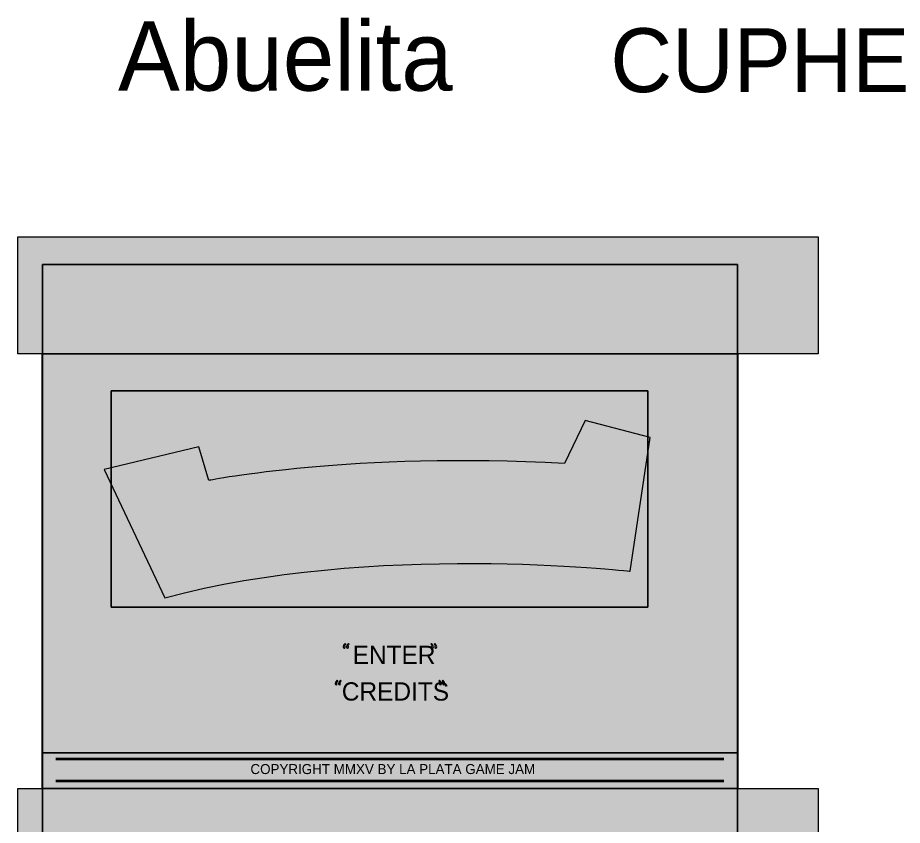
# Model space of a CAD drawing. Header units: inches. Extents: x -2890 to 3787, y -2621 to 618.
# Drawn here: x -45 to 1583, y -868 to 618 of the extents above; entities that cross this region are included whole.
import ezdxf

# ---------------------------------------------------------------- set-up
doc = ezdxf.new("R2010")
doc.units = ezdxf.units.IN
doc.header["$MEASUREMENT"] = 0
for name, color, linetype in [('Capa 1', 7, 'Continuous'), ('Capa 2', 7, 'Continuous'), ('Capa 4', 7, 'Continuous')]:
    doc.layers.add(name, color=color, linetype=linetype)
picture_1 = doc.add_image_def('image1.png', size_in_pixel=(2633, 1985))
picture_2 = doc.add_image_def('image2.png', size_in_pixel=(2633, 1985))
picture_3 = doc.add_image_def('image3.png', size_in_pixel=(782, 315))

# ---------------------------------------------------------------- blocks, each defined once
blk = doc.blocks.new('block 9')
at = {"layer": 'Capa 1', "lineweight": 0}
for points in [[(557.3, -538.7), (558.2, -539.9), (557.5, -541.6), (555.9, -541.6), (553.5, -541.6), (552.5, -537.6), (557.4, -533), (557.4, -533), (558.7, -534.1), (558.7, -534.1), (556.6, -536.4), (556.6, -537.8), (557.3, -538.7)], [(563.4, -538.7), (564.3, -539.9), (563.6, -541.6), (562, -541.6), (559.7, -541.6), (558.6, -537.6), (563.6, -533), (563.6, -533), (564.8, -534.1), (564.8, -534.1), (562.7, -536.4), (562.7, -537.8), (563.4, -538.7)]]:
    blk.add_open_spline(points, degree=3, knots=[0, 0, 0, 0, 1, 1, 1, 2, 2, 2, 3, 3, 3, 4, 4, 4, 4], dxfattribs=at)
blk = doc.blocks.new('block 10')
at = {"layer": 'Capa 1', "lineweight": 0}
for points in [[(715.2, -534.1), (715.2, -534.1), (716.4, -533), (716.4, -533), (721.4, -537.6), (720.3, -541.6), (718, -541.6), (716.4, -541.6), (715.7, -539.9), (716.6, -538.7), (717.3, -537.8), (717.3, -536.4), (715.2, -534.1)], [(721.3, -534.1), (721.3, -534.1), (722.6, -533), (722.6, -533), (727.5, -537.6), (726.5, -541.6), (724.1, -541.6), (722.5, -541.6), (721.8, -539.9), (722.7, -538.7), (723.4, -537.8), (723.4, -536.4), (721.3, -534.1)]]:
    blk.add_open_spline(points, degree=3, knots=[0, 0, 0, 0, 1, 1, 1, 2, 2, 2, 3, 3, 3, 4, 4, 4, 4], dxfattribs=at)
blk = doc.blocks.new('block 8')
at = {"layer": 'Capa 1'}
for name in ['block 9', 'block 10']:
    blk.add_blockref(name, (0, 0), dxfattribs=at)
at = {"layer": 'Capa 1', "color": 18, "true_color": 0x000000, "insert": (571.3, -570.9), "char_height": 33.622, "attachment_point": 7}
blk.add_mtext('\\fTheSerif ExtraLight|b0|i0|c0|p34;\\W1;ENTER', dxfattribs=at)
blk = doc.blocks.new('block 12')
at = {"layer": 'Capa 1', "lineweight": 0}
for points in [[(542.5, -606.5), (543.4, -607.7), (542.7, -609.4), (541.1, -609.4), (538.7, -609.4), (537.6, -605.4), (542.6, -600.8), (542.6, -600.8), (543.9, -601.9), (543.9, -601.9), (541.8, -604.1), (541.8, -605.6), (542.5, -606.5)], [(548.6, -606.5), (549.5, -607.7), (548.8, -609.4), (547.2, -609.4), (544.9, -609.4), (543.8, -605.4), (548.7, -600.8), (548.7, -600.8), (550, -601.9), (550, -601.9), (547.9, -604.1), (547.9, -605.6), (548.6, -606.5)]]:
    blk.add_open_spline(points, degree=3, knots=[0, 0, 0, 0, 1, 1, 1, 2, 2, 2, 3, 3, 3, 4, 4, 4, 4], dxfattribs=at)
blk = doc.blocks.new('block 13')
at = {"layer": 'Capa 1', "lineweight": 0}
for points in [[(730, -601.9), (730, -601.9), (731.3, -600.8), (731.3, -600.8), (736.2, -605.4), (735.1, -609.4), (732.8, -609.4), (731.2, -609.4), (730.5, -607.7), (731.4, -606.5), (732.1, -605.6), (732.1, -604.1), (730, -601.9)], [(736.1, -601.9), (736.1, -601.9), (737.4, -600.8), (737.4, -600.8), (742.4, -605.4), (741.3, -609.4), (738.9, -609.4), (737.3, -609.4), (736.6, -607.7), (737.5, -606.5), (738.2, -605.6), (738.2, -604.1), (736.1, -601.9)]]:
    blk.add_open_spline(points, degree=3, knots=[0, 0, 0, 0, 1, 1, 1, 2, 2, 2, 3, 3, 3, 4, 4, 4, 4], dxfattribs=at)
blk = doc.blocks.new('block 11')
at = {"layer": 'Capa 1'}
for name in ['block 12', 'block 13']:
    blk.add_blockref(name, (0, 0), dxfattribs=at)
at = {"layer": 'Capa 1', "color": 18, "true_color": 0x000000, "insert": (551.4, -638.6), "char_height": 33.622, "attachment_point": 7}
blk.add_mtext('\\fTheSerif ExtraLight|b0|i0|c0|p34;\\W1;CREDITS', dxfattribs=at)
blk = doc.blocks.new('block 26')
at = {"layer": 'Capa 1', "color": 18, "lineweight": 35, "true_color": 0x000000}
for points in [[(25, -745.5), (1254, -745.5)], [(25, -785.5), (1254, -785.5)]]:
    blk.add_lwpolyline(points, dxfattribs=at)
at = {"layer": 'Capa 1', "color": 18, "true_color": 0x000000, "insert": (383.3, -773.6), "char_height": 18.408, "attachment_point": 7}
blk.add_mtext('\\fTheSerif Regular|b0|i0|c0|p34;\\W1;COPYRIGHT MMXV BY LA PLATA GAME JAM', dxfattribs=at)

msp = doc.modelspace()

# ---------------------------------------------------------------- hatches: boundary and pattern name
at = {"layer": 'Capa 1', "true_color": 0x5d5d5d}
h = msp.add_hatch(color=251, dxfattribs=at)
h.dxf.hatch_style = 2
h.paths.add_polyline_path([(1428, 0), (-45, 0), (-45, 215), (1428, 215)])
h = msp.add_hatch(color=251, dxfattribs=at)
h.dxf.hatch_style = 2
h.paths.add_polyline_path([(1428, -900), (-45, -900), (-45, -800), (1428, -800)])
at = {"layer": 'Capa 2', "true_color": 0x1a1917}
h = msp.add_hatch(color=250, dxfattribs=at)
h.dxf.hatch_style = 2
h.paths.add_polyline_path([(1280, -800), (0, -800), (0, 0), (1280, 0)])

# ---------------------------------------------------------------- linework, layer by layer
at = {"layer": 'Capa 1', "lineweight": 0}
for points in [[(1428, 0), (-45, 0), (-45, 215), (1428, 215), (1428, 0)], [(1428, -900), (-45, -900), (-45, -800), (1428, -800), (1428, -900)]]:
    msp.add_lwpolyline(points, dxfattribs=at)
msp.add_open_spline([(114, -213), (114, -213), (288, -171), (288, -171), (288, -171), (307, -233), (307, -233), (307, -233), (576, -180), (961, -202), (961, -202), (999, -123), (999, -123), (999, -123), (1119, -154), (1119, -154), (1119, -154), (1082, -400), (1082, -400), (1082, -400), (604, -346), (226, -449), (226, -449), (114, -213), (114, -213)], degree=3, knots=[0, 0, 0, 0, 1, 1, 1, 2, 2, 2, 3, 3, 3, 4, 4, 4, 5, 5, 5, 6, 6, 6, 7, 7, 7, 8, 8, 8, 8], dxfattribs=at)
at = {"layer": 'Capa 2', "lineweight": 0}
msp.add_lwpolyline([(1280, -800), (0, -800), (0, 0), (1280, 0), (1280, -800)], dxfattribs=at)
at = {"layer": 'Capa 4', "lineweight": 0}
msp.add_lwpolyline([(1280, -800), (0, -800), (0, 0), (1280, 0), (1280, -800)], dxfattribs=at)

# ---------------------------------------------------------------- block references
at = {"layer": 'Capa 1'}
for name in ['block 8', 'block 11', 'block 26']:
    msp.add_blockref(name, (0, 0), dxfattribs=at)

# ---------------------------------------------------------------- texts
at = {"layer": 'Capa 1', "color": 7, "true_color": 0xffffff, "attachment_point": 7}
for s, insert, char_height in [('\\fGill Sans Shadow MT Pro|b0|i0|c0|p34;\\W1;Abuelita', (139.6, 482.3), 127.44), ('\\fSeasideResortNF|b0|i0|c0|p34;\\W1;CUPHEAD', (1045.6, 479.7), 117.528)]:
    msp.add_mtext(s, dxfattribs=dict(at, insert=insert, char_height=char_height))

# ---------------------------------------------------------------- pictures from other files: only their frames are drawn
at = {"layer": 'Capa 1'}
image = msp.add_image(picture_2, insert=(0.7, -800), size_in_units=(1278.7, 964), dxfattribs=at)
image = msp.add_image(picture_3, insert=(126.7, -466.1), size_in_units=(987.5, 397.8), dxfattribs=at)
image = msp.add_image(picture_1, insert=(0.7, -1698.1), size_in_units=(1278.7, 964), dxfattribs=at)

doc.saveas('drawing.dxf')
